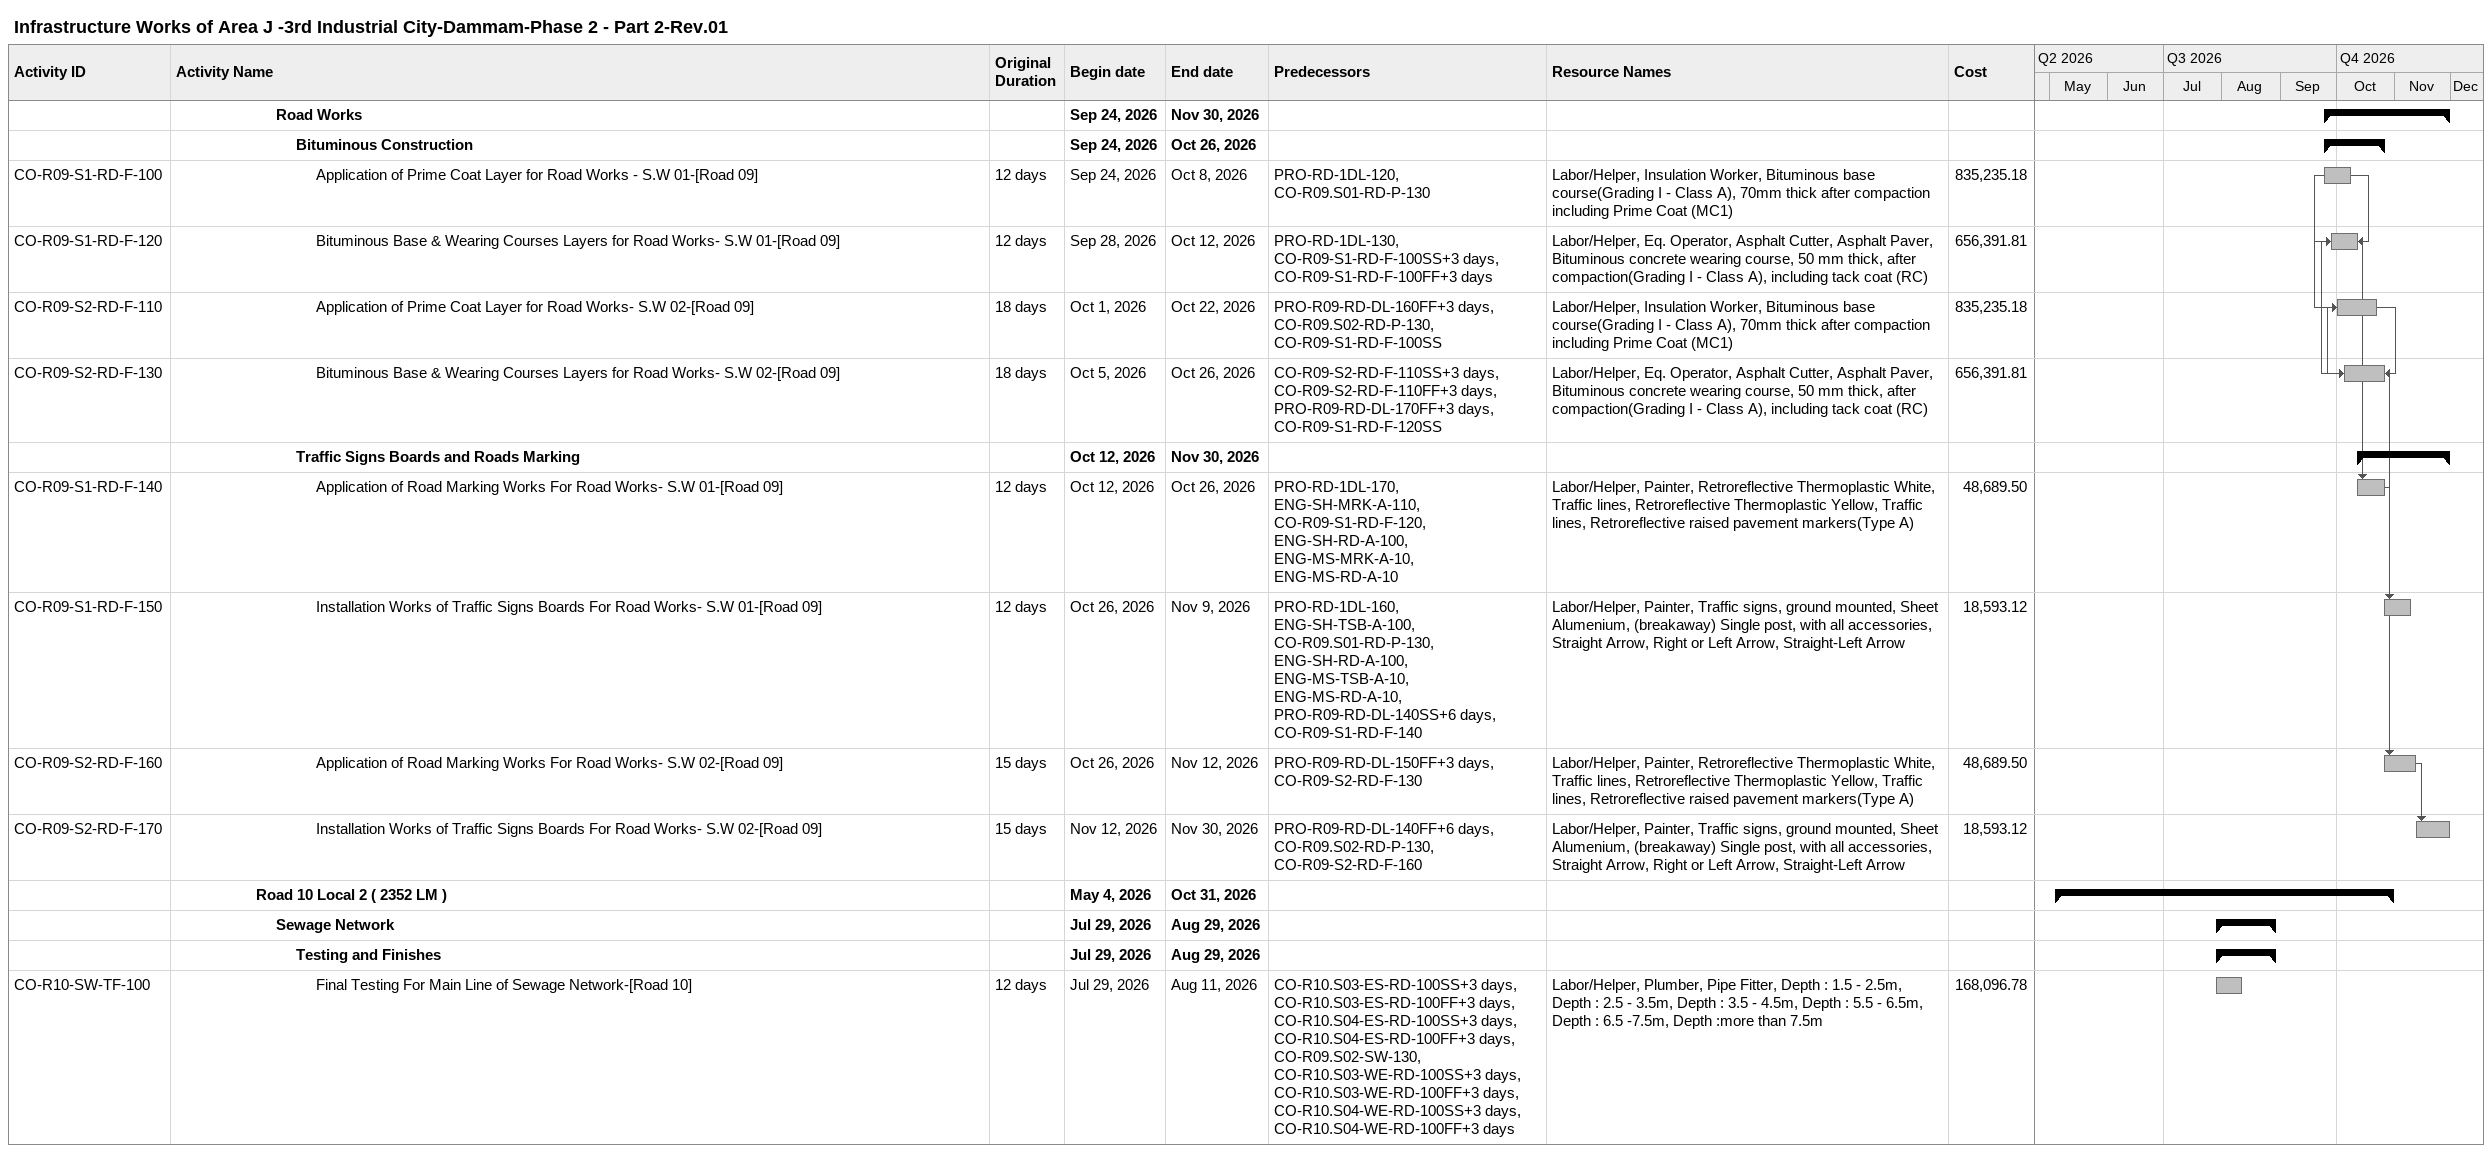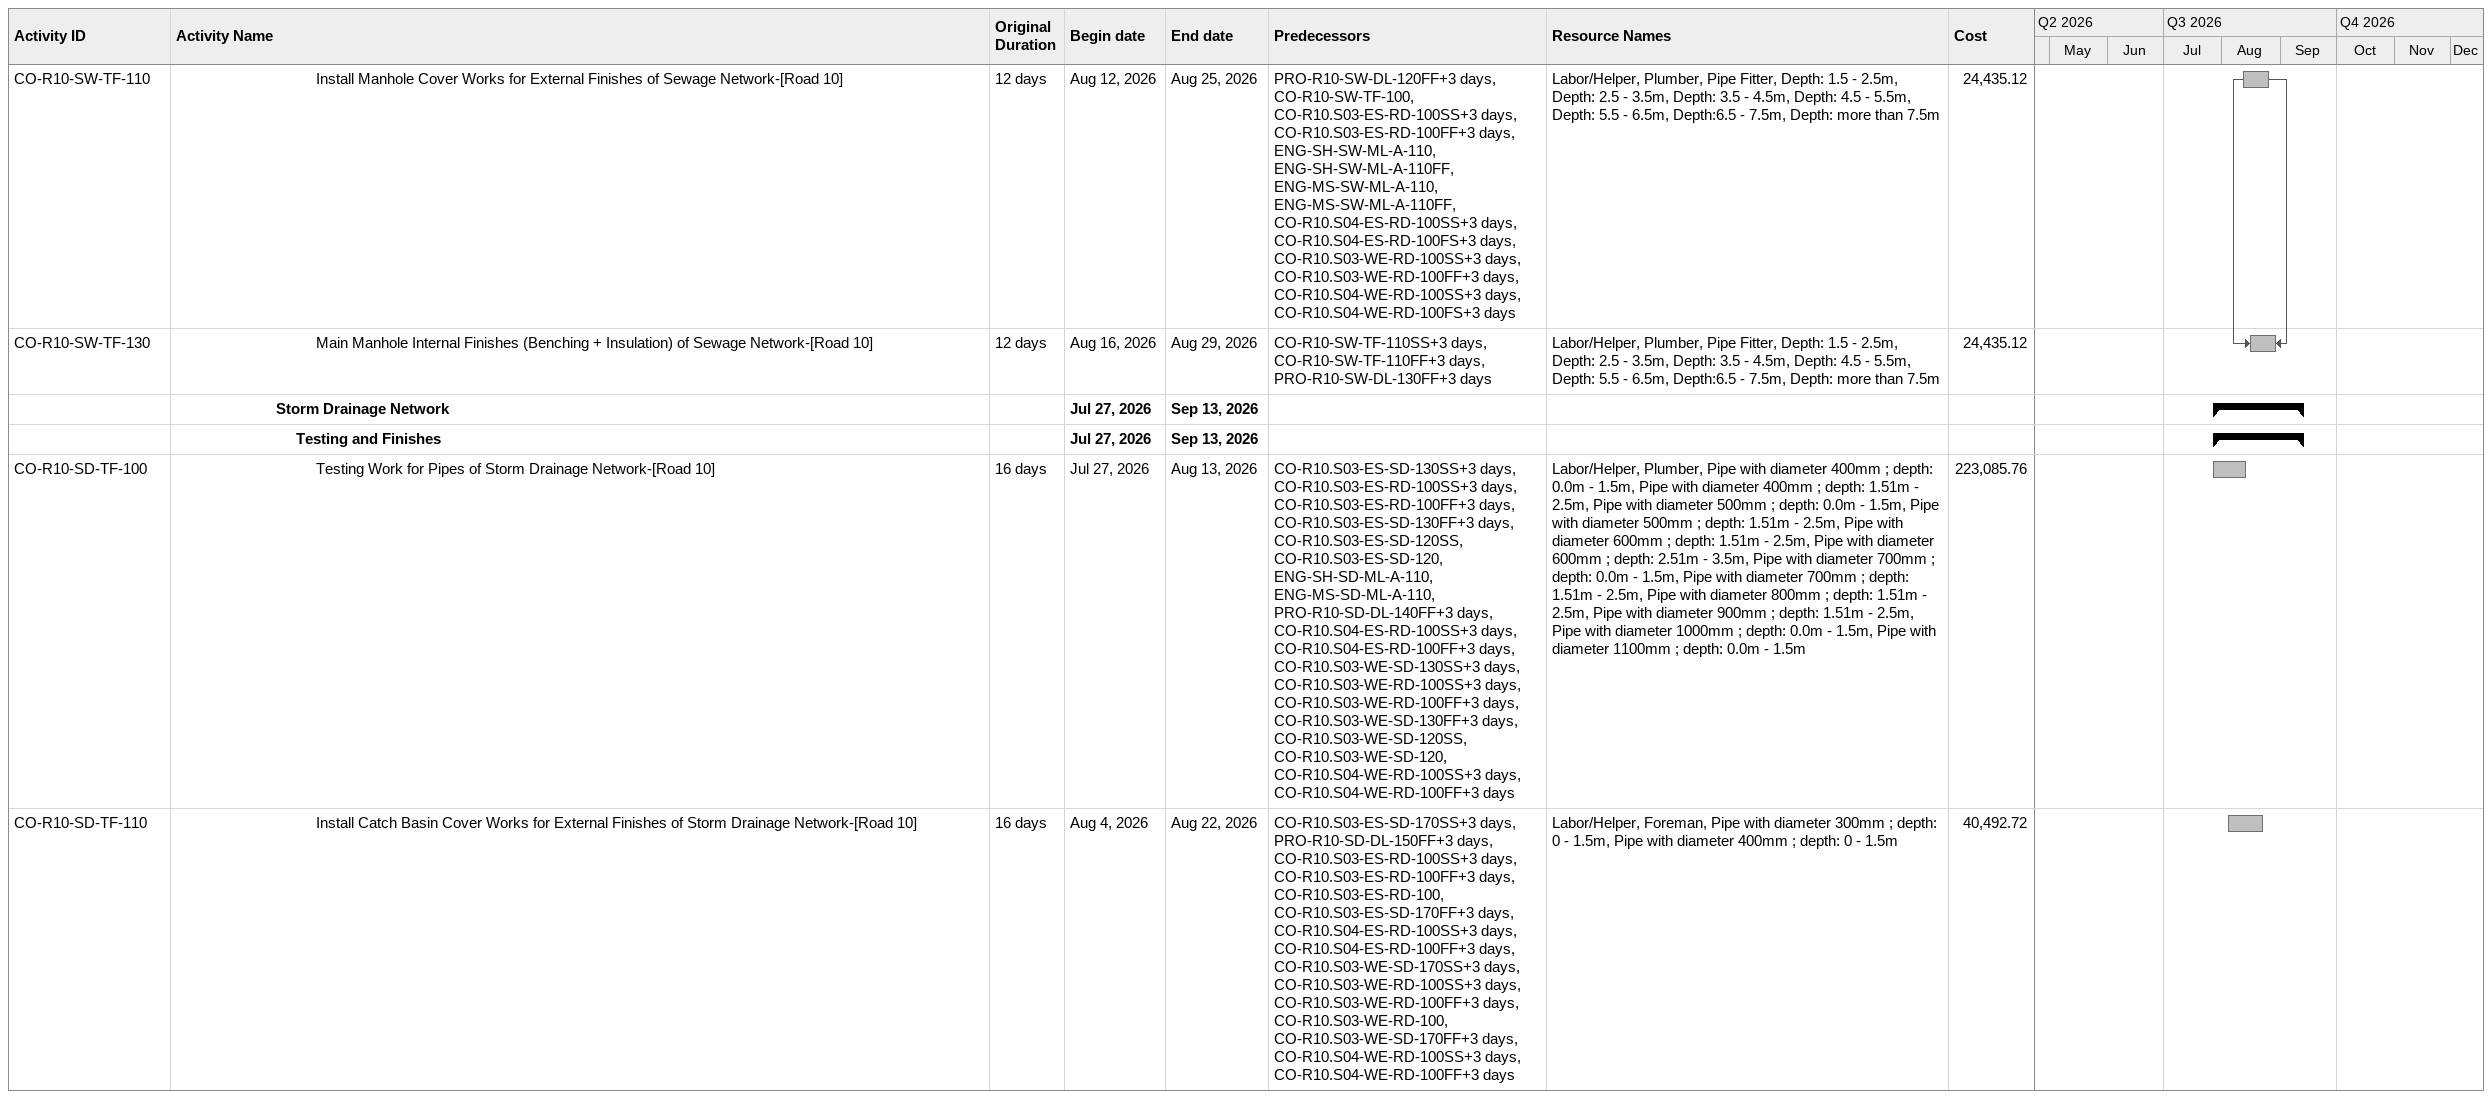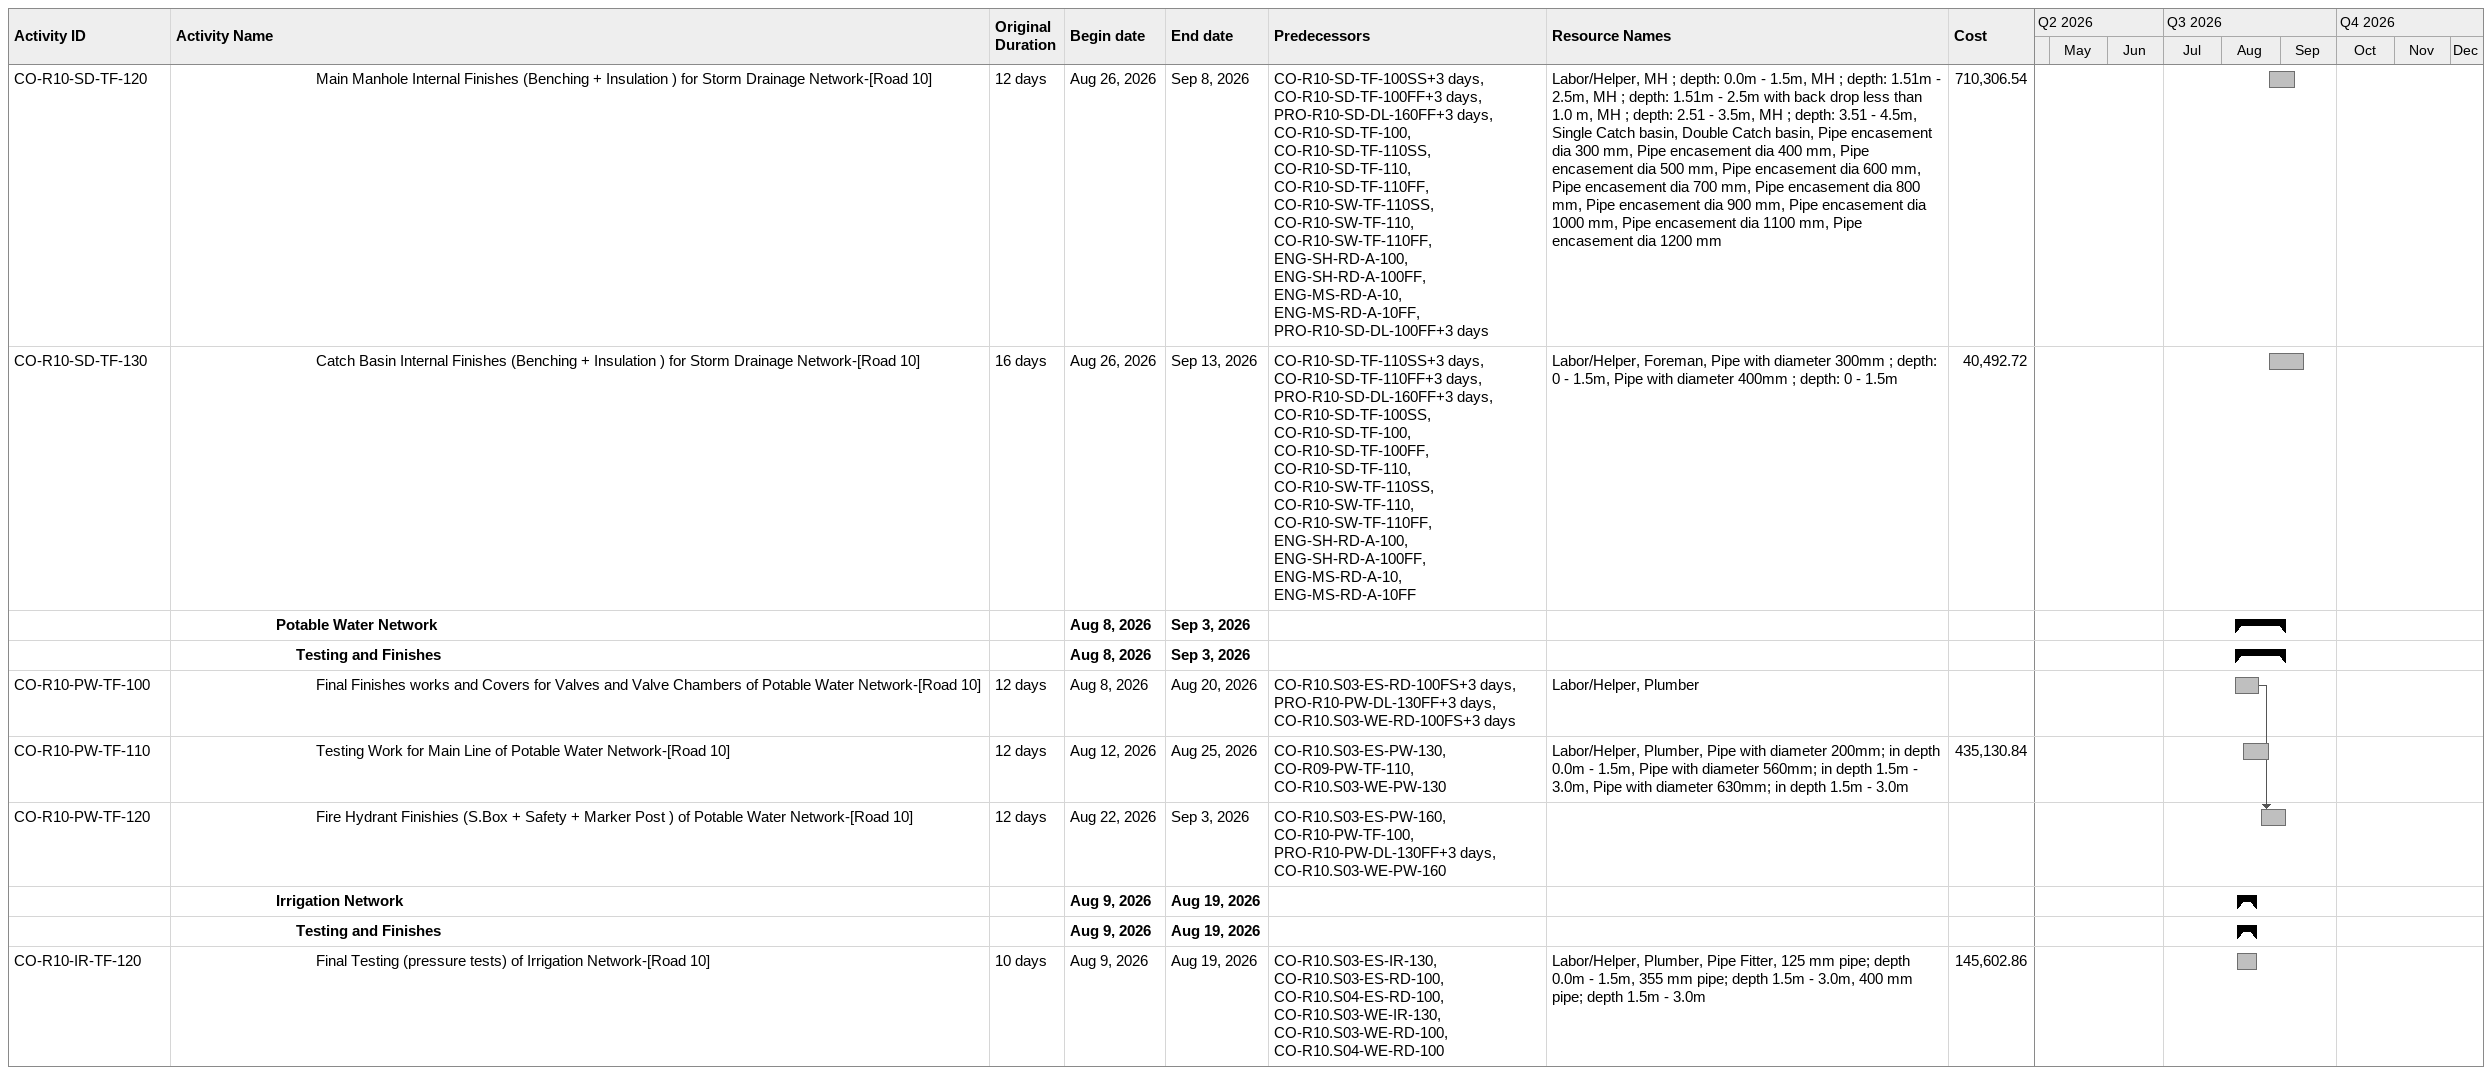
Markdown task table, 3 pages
Infrastructure Works of Area J -3rd Industrial City-Dammam-Phase 2 - Part 2-Rev.01

| ID | Level | Task | Original duration | Start | Finish | Predecessors | Resources | Cost |
|---|---|---|---|---|---|---|---|---|
|  | 6 | **Road Works** |  | 2026-09-24 | 2026-11-30 |  |  |  |
|  | 7 | **Bituminous Construction** |  | 2026-09-24 | 2026-10-26 |  |  |  |
| CO-R09-S1-RD-F-100 | 8 | Application of Prime Coat Layer for Road Works - S.W 01-[Road 09] | 12d | 2026-09-24 | 2026-10-08 | PRO-RD-1DL-120, CO-R09.S01-RD-P-130 | Labor/Helper, Insulation Worker, Bituminous base course(Grading I - Class A), 70mm thick after compaction including Prime Coat (MC1) | 835235.18 |
| CO-R09-S1-RD-F-120 | 8 | Bituminous Base & Wearing Courses Layers for Road Works- S.W 01-[Road 09] | 12d | 2026-09-28 | 2026-10-12 | PRO-RD-1DL-130, CO-R09-S1-RD-F-100SS+3d, CO-R09-S1-RD-F-100FF+3d | Labor/Helper, Eq. Operator, Asphalt Cutter, Asphalt Paver, Bituminous concrete wearing course, 50 mm thick, after compaction(Grading I - Class A), including tack coat (RC) | 656391.81 |
| CO-R09-S2-RD-F-110 | 8 | Application of Prime Coat Layer for Road Works- S.W 02-[Road 09] | 18d | 2026-10-01 | 2026-10-22 | PRO-R09-RD-DL-160FF+3d, CO-R09.S02-RD-P-130, CO-R09-S1-RD-F-100SS | Labor/Helper, Insulation Worker, Bituminous base course(Grading I - Class A), 70mm thick after compaction including Prime Coat (MC1) | 835235.18 |
| CO-R09-S2-RD-F-130 | 8 | Bituminous Base & Wearing Courses Layers for Road Works- S.W 02-[Road 09] | 18d | 2026-10-05 | 2026-10-26 | CO-R09-S2-RD-F-110SS+3d, CO-R09-S2-RD-F-110FF+3d, PRO-R09-RD-DL-170FF+3d, CO-R09-S1-RD-F-120SS | Labor/Helper, Eq. Operator, Asphalt Cutter, Asphalt Paver, Bituminous concrete wearing course, 50 mm thick, after compaction(Grading I - Class A), including tack coat (RC) | 656391.81 |
|  | 7 | **Traffic Signs Boards and Roads Marking** |  | 2026-10-12 | 2026-11-30 |  |  |  |
| CO-R09-S1-RD-F-140 | 8 | Application of Road Marking Works For Road Works- S.W 01-[Road 09] | 12d | 2026-10-12 | 2026-10-26 | PRO-RD-1DL-170, ENG-SH-MRK-A-110, CO-R09-S1-RD-F-120, ENG-SH-RD-A-100, ENG-MS-MRK-A-10, ENG-MS-RD-A-10 | Labor/Helper, Painter, Retroreflective Thermoplastic White, Traffic lines, Retroreflective Thermoplastic Yellow, Traffic lines, Retroreflective raised pavement markers(Type A) | 48689.50 |
| CO-R09-S1-RD-F-150 | 8 | Installation Works of Traffic Signs Boards For Road Works- S.W 01-[Road 09] | 12d | 2026-10-26 | 2026-11-09 | PRO-RD-1DL-160, ENG-SH-TSB-A-100, CO-R09.S01-RD-P-130, ENG-SH-RD-A-100, ENG-MS-TSB-A-10, ENG-MS-RD-A-10, PRO-R09-RD-DL-140SS+6d, CO-R09-S1-RD-F-140 | Labor/Helper, Painter, Traffic signs, ground mounted, Sheet Alumenium, (breakaway) Single post, with all accessories, Straight Arrow, Right or Left Arrow, Straight-Left Arrow | 18593.12 |
| CO-R09-S2-RD-F-160 | 8 | Application of Road Marking Works For Road Works- S.W 02-[Road 09] | 15d | 2026-10-26 | 2026-11-12 | PRO-R09-RD-DL-150FF+3d, CO-R09-S2-RD-F-130 | Labor/Helper, Painter, Retroreflective Thermoplastic White, Traffic lines, Retroreflective Thermoplastic Yellow, Traffic lines, Retroreflective raised pavement markers(Type A) | 48689.50 |
| CO-R09-S2-RD-F-170 | 8 | Installation Works of Traffic Signs Boards For Road Works- S.W 02-[Road 09] | 15d | 2026-11-12 | 2026-11-30 | PRO-R09-RD-DL-140FF+6d, CO-R09.S02-RD-P-130, CO-R09-S2-RD-F-160 | Labor/Helper, Painter, Traffic signs, ground mounted, Sheet Alumenium, (breakaway) Single post, with all accessories, Straight Arrow, Right or Left Arrow, Straight-Left Arrow | 18593.12 |
|  | 5 | **Road 10 Local 2 ( 2352 LM )** |  | 2026-05-04 | 2026-10-31 |  |  |  |
|  | 6 | **Sewage Network** |  | 2026-07-29 | 2026-08-29 |  |  |  |
|  | 7 | **Testing and Finishes** |  | 2026-07-29 | 2026-08-29 |  |  |  |
| CO-R10-SW-TF-100 | 8 | Final Testing For Main Line of Sewage Network-[Road 10] | 12d | 2026-07-29 | 2026-08-11 | CO-R10.S03-ES-RD-100SS+3d, CO-R10.S03-ES-RD-100FF+3d, CO-R10.S04-ES-RD-100SS+3d, CO-R10.S04-ES-RD-100FF+3d, CO-R09.S02-SW-130, CO-R10.S03-WE-RD-100SS+3d, CO-R10.S03-WE-RD-100FF+3d, CO-R10.S04-WE-RD-100SS+3d, CO-R10.S04-WE-RD-100FF+3d | Labor/Helper, Plumber, Pipe Fitter, Depth : 1.5 - 2.5m, Depth : 2.5 - 3.5m, Depth : 3.5 - 4.5m, Depth : 5.5 - 6.5m, Depth : 6.5 -7.5m, Depth :more than 7.5m | 168096.78 |
| CO-R10-SW-TF-110 | 8 | Install Manhole Cover Works for External Finishes of Sewage Network-[Road 10] | 12d | 2026-08-12 | 2026-08-25 | PRO-R10-SW-DL-120FF+3d, CO-R10-SW-TF-100, CO-R10.S03-ES-RD-100SS+3d, CO-R10.S03-ES-RD-100FF+3d, ENG-SH-SW-ML-A-110, ENG-SH-SW-ML-A-110FF, ENG-MS-SW-ML-A-110, ENG-MS-SW-ML-A-110FF, CO-R10.S04-ES-RD-100SS+3d, CO-R10.S04-ES-RD-100FS+3d, CO-R10.S03-WE-RD-100SS+3d, CO-R10.S03-WE-RD-100FF+3d, CO-R10.S04-WE-RD-100SS+3d, CO-R10.S04-WE-RD-100FS+3d | Labor/Helper, Plumber, Pipe Fitter, Depth: 1.5 - 2.5m, Depth: 2.5 - 3.5m, Depth: 3.5 - 4.5m, Depth: 4.5 - 5.5m, Depth: 5.5 - 6.5m, Depth:6.5 - 7.5m, Depth: more than 7.5m | 24435.12 |
| CO-R10-SW-TF-130 | 8 | Main Manhole Internal Finishes (Benching + Insulation) of Sewage Network-[Road 10] | 12d | 2026-08-16 | 2026-08-29 | CO-R10-SW-TF-110SS+3d, CO-R10-SW-TF-110FF+3d, PRO-R10-SW-DL-130FF+3d | Labor/Helper, Plumber, Pipe Fitter, Depth: 1.5 - 2.5m, Depth: 2.5 - 3.5m, Depth: 3.5 - 4.5m, Depth: 4.5 - 5.5m, Depth: 5.5 - 6.5m, Depth:6.5 - 7.5m, Depth: more than 7.5m | 24435.12 |
|  | 6 | **Storm Drainage Network** |  | 2026-07-27 | 2026-09-13 |  |  |  |
|  | 7 | **Testing and Finishes** |  | 2026-07-27 | 2026-09-13 |  |  |  |
| CO-R10-SD-TF-100 | 8 | Testing Work for Pipes of Storm Drainage Network-[Road 10] | 16d | 2026-07-27 | 2026-08-13 | CO-R10.S03-ES-SD-130SS+3d, CO-R10.S03-ES-RD-100SS+3d, CO-R10.S03-ES-RD-100FF+3d, CO-R10.S03-ES-SD-130FF+3d, CO-R10.S03-ES-SD-120SS, CO-R10.S03-ES-SD-120, ENG-SH-SD-ML-A-110, ENG-MS-SD-ML-A-110, PRO-R10-SD-DL-140FF+3d, CO-R10.S04-ES-RD-100SS+3d, CO-R10.S04-ES-RD-100FF+3d, CO-R10.S03-WE-SD-130SS+3d, CO-R10.S03-WE-RD-100SS+3d, CO-R10.S03-WE-RD-100FF+3d, CO-R10.S03-WE-SD-130FF+3d, CO-R10.S03-WE-SD-120SS, CO-R10.S03-WE-SD-120, CO-R10.S04-WE-RD-100SS+3d, CO-R10.S04-WE-RD-100FF+3d | Labor/Helper, Plumber, Pipe with diameter 400mm ; depth: 0.0m - 1.5m, Pipe with diameter 400mm ; depth: 1.51m - 2.5m, Pipe with diameter 500mm ; depth: 0.0m - 1.5m, Pipe with diameter 500mm ; depth: 1.51m - 2.5m, Pipe with diameter 600mm ; depth: 1.51m - 2.5m, Pipe with diameter 600mm ; depth: 2.51m - 3.5m, Pipe with diameter 700mm ; depth: 0.0m - 1.5m, Pipe with diameter 700mm ; depth: 1.51m - 2.5m, Pipe with diameter 800mm ; depth: 1.51m - 2.5m, Pipe with diameter 900mm ; depth: 1.51m - 2.5m, Pipe with diameter 1000mm ; depth: 0.0m - 1.5m, Pipe with diameter 1100mm ; depth: 0.0m - 1.5m | 223085.76 |
| CO-R10-SD-TF-110 | 8 | Install Catch Basin Cover Works for External Finishes of Storm Drainage Network-[Road 10] | 16d | 2026-08-04 | 2026-08-22 | CO-R10.S03-ES-SD-170SS+3d, PRO-R10-SD-DL-150FF+3d, CO-R10.S03-ES-RD-100SS+3d, CO-R10.S03-ES-RD-100FF+3d, CO-R10.S03-ES-RD-100, CO-R10.S03-ES-SD-170FF+3d, CO-R10.S04-ES-RD-100SS+3d, CO-R10.S04-ES-RD-100FF+3d, CO-R10.S03-WE-SD-170SS+3d, CO-R10.S03-WE-RD-100SS+3d, CO-R10.S03-WE-RD-100FF+3d, CO-R10.S03-WE-RD-100, CO-R10.S03-WE-SD-170FF+3d, CO-R10.S04-WE-RD-100SS+3d, CO-R10.S04-WE-RD-100FF+3d | Labor/Helper, Foreman, Pipe with diameter 300mm ; depth: 0 - 1.5m, Pipe with diameter 400mm ; depth: 0 - 1.5m | 40492.72 |
| CO-R10-SD-TF-120 | 8 | Main Manhole Internal Finishes (Benching + Insulation ) for Storm Drainage Network-[Road 10] | 12d | 2026-08-26 | 2026-09-08 | CO-R10-SD-TF-100SS+3d, CO-R10-SD-TF-100FF+3d, PRO-R10-SD-DL-160FF+3d, CO-R10-SD-TF-100, CO-R10-SD-TF-110SS, CO-R10-SD-TF-110, CO-R10-SD-TF-110FF, CO-R10-SW-TF-110SS, CO-R10-SW-TF-110, CO-R10-SW-TF-110FF, ENG-SH-RD-A-100, ENG-SH-RD-A-100FF, ENG-MS-RD-A-10, ENG-MS-RD-A-10FF, PRO-R10-SD-DL-100FF+3d | Labor/Helper, MH ; depth: 0.0m - 1.5m, MH ; depth: 1.51m - 2.5m, MH ; depth: 1.51m - 2.5m with back drop less than 1.0 m, MH ; depth: 2.51 - 3.5m, MH ; depth: 3.51 - 4.5m, Single Catch basin, Double Catch basin, Pipe encasement dia 300 mm, Pipe encasement dia 400 mm, Pipe encasement dia 500 mm, Pipe encasement dia 600 mm, Pipe encasement dia 700 mm, Pipe encasement dia 800 mm, Pipe encasement dia 900 mm, Pipe encasement dia 1000 mm, Pipe encasement dia 1100 mm, Pipe encasement dia 1200 mm | 710306.54 |
| CO-R10-SD-TF-130 | 8 | Catch Basin Internal Finishes (Benching + Insulation ) for Storm Drainage Network-[Road 10] | 16d | 2026-08-26 | 2026-09-13 | CO-R10-SD-TF-110SS+3d, CO-R10-SD-TF-110FF+3d, PRO-R10-SD-DL-160FF+3d, CO-R10-SD-TF-100SS, CO-R10-SD-TF-100, CO-R10-SD-TF-100FF, CO-R10-SD-TF-110, CO-R10-SW-TF-110SS, CO-R10-SW-TF-110, CO-R10-SW-TF-110FF, ENG-SH-RD-A-100, ENG-SH-RD-A-100FF, ENG-MS-RD-A-10, ENG-MS-RD-A-10FF | Labor/Helper, Foreman, Pipe with diameter 300mm ; depth: 0 - 1.5m, Pipe with diameter 400mm ; depth: 0 - 1.5m | 40492.72 |
|  | 6 | **Potable Water Network** |  | 2026-08-08 | 2026-09-03 |  |  |  |
|  | 7 | **Testing and Finishes** |  | 2026-08-08 | 2026-09-03 |  |  |  |
| CO-R10-PW-TF-100 | 8 | Final Finishes works and Covers for Valves and Valve Chambers of Potable Water Network-[Road 10] | 12d | 2026-08-08 | 2026-08-20 | CO-R10.S03-ES-RD-100FS+3d, PRO-R10-PW-DL-130FF+3d, CO-R10.S03-WE-RD-100FS+3d | Labor/Helper, Plumber |  |
| CO-R10-PW-TF-110 | 8 | Testing Work for Main Line of Potable Water Network-[Road 10] | 12d | 2026-08-12 | 2026-08-25 | CO-R10.S03-ES-PW-130, CO-R09-PW-TF-110, CO-R10.S03-WE-PW-130 | Labor/Helper, Plumber, Pipe with diameter 200mm; in depth 0.0m - 1.5m, Pipe with diameter 560mm; in depth 1.5m - 3.0m, Pipe with diameter 630mm; in depth 1.5m - 3.0m | 435130.84 |
| CO-R10-PW-TF-120 | 8 | Fire Hydrant Finishies (S.Box + Safety + Marker Post ) of Potable Water Network-[Road 10] | 12d | 2026-08-22 | 2026-09-03 | CO-R10.S03-ES-PW-160, CO-R10-PW-TF-100, PRO-R10-PW-DL-130FF+3d, CO-R10.S03-WE-PW-160 |  |  |
|  | 6 | **Irrigation Network** |  | 2026-08-09 | 2026-08-19 |  |  |  |
|  | 7 | **Testing and Finishes** |  | 2026-08-09 | 2026-08-19 |  |  |  |
| CO-R10-IR-TF-120 | 8 | Final Testing (pressure tests) of Irrigation Network-[Road 10] | 10d | 2026-08-09 | 2026-08-19 | CO-R10.S03-ES-IR-130, CO-R10.S03-ES-RD-100, CO-R10.S04-ES-RD-100, CO-R10.S03-WE-IR-130, CO-R10.S03-WE-RD-100, CO-R10.S04-WE-RD-100 | Labor/Helper, Plumber, Pipe Fitter, 125 mm pipe; depth 0.0m - 1.5m, 355 mm pipe; depth 1.5m - 3.0m, 400 mm pipe; depth 1.5m - 3.0m | 145602.86 |
